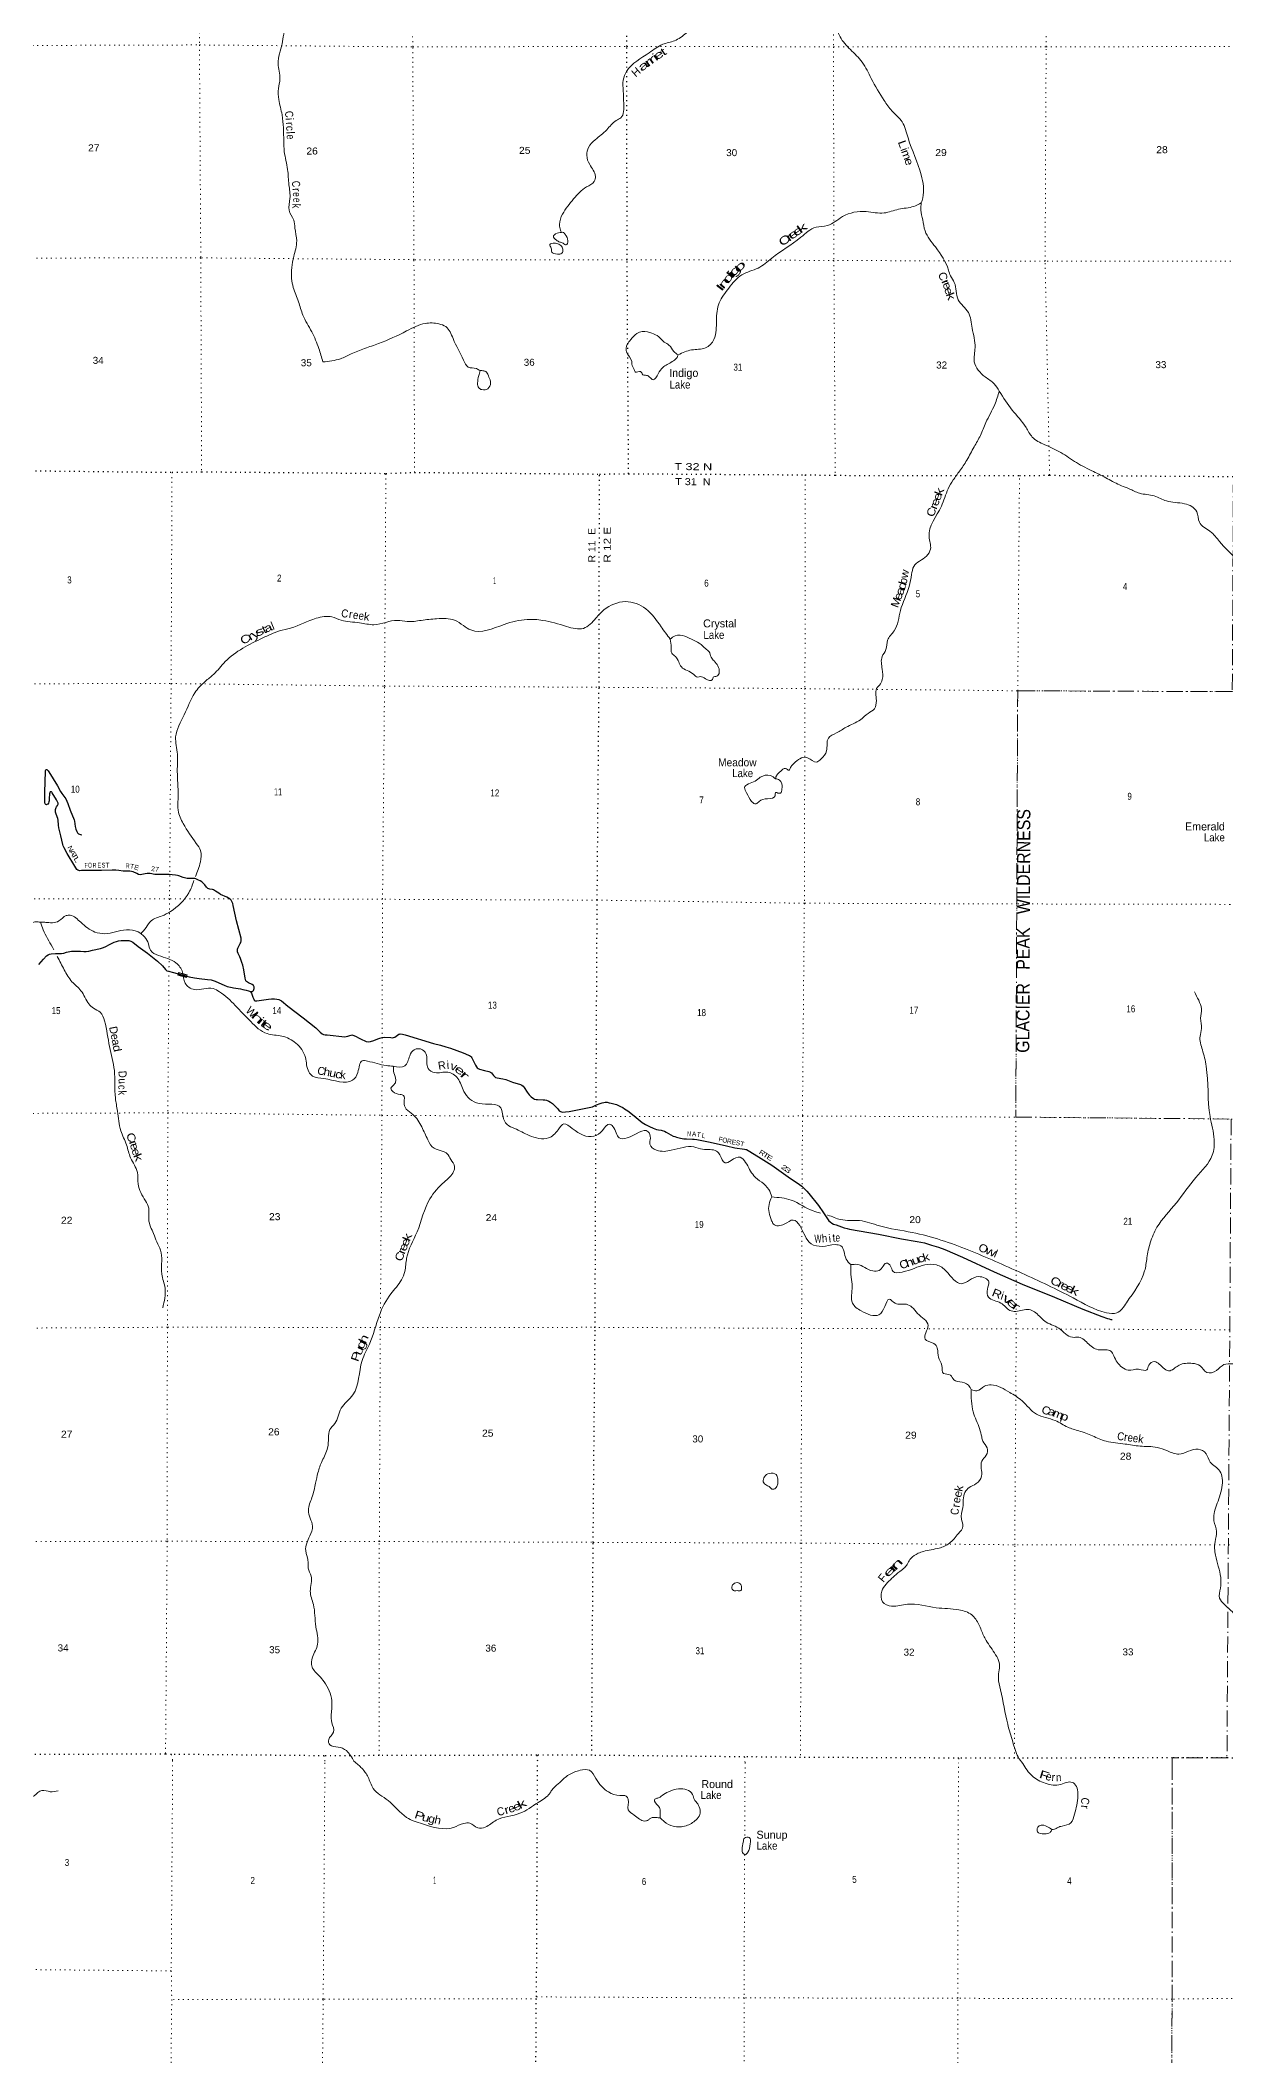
# Model space of a CAD drawing. Header units: feet. Extents: x -1048576 to 137166, y -268550 to 2097152.
# Drawn here: x -91916 to -62305, y 222314 to 272684 of the extents above; entities that cross this region are included whole.
import ezdxf
from ezdxf.enums import TextEntityAlignment as Align

# ---------------------------------------------------------------- set-up
doc = ezdxf.new("R2010")
doc.units = ezdxf.units.FT
doc.header["$LTSCALE"] = 80
doc.linetypes.add('DOT_DASHED', pattern=[7.7, 5, -1.2, 0.3, -1.2])
doc.linetypes.add('DOTTED', pattern=[1.5, 0.3, -1.2])
for name, color, linetype, lineweight in [('29', 7, 'Continuous', 25), ('31', 7, 'Continuous', 13), ('39', 7, 'Continuous', 13), ('44', 7, 'DOT_DASHED', 13), ('6', 7, 'DOTTED', 25), ('7', 7, 'DOTTED', 13)]:
    doc.layers.add(name, color=color, linetype=linetype, lineweight=lineweight)
doc.layers.add('30', color=7, linetype='Continuous')
doc.layers.add('41', color=7, linetype='Continuous')

msp = doc.modelspace()

# ---------------------------------------------------------------- linework, layer by layer
at = {"layer": '29'}
for points in [[(-91464.4, 253067.08), (-91473.82, 253196.99), (-91481.91, 253235.23), (-91521.25, 253345.42), (-91535.44, 253394.92), (-91536.87, 253436.76), (-91535.44, 253460.28), (-91527.37, 253486.99), (-91522.37, 253506.96), (-91512.22, 253522.93), (-91486.91, 253560.59), (-91477.55, 253574.18), (-91471.95, 253594.72), (-91473.2, 253616.77), (-91485.02, 253654.47), (-91511.26, 253700.66), (-91617.5, 253875.36), (-91626.94, 253889.75), (-91638.14, 253900.95), (-91655.08, 253904.7), (-91669.88, 253899.09), (-91679.22, 253872.95), (-91684.88, 253851), (-91698.21, 253736.23), (-91696.03, 253678.75), (-91700.54, 253653.48), (-91710.97, 253620.86), (-91729.64, 253596.59), (-91750.18, 253581.65), (-91765.29, 253578.54), (-91780.05, 253583.52), (-91794.99, 253600.32), (-91802.18, 253632.1), (-91800.87, 253894.67), (-91786.34, 254411.38), (-91785.66, 254433.13), (-91778.19, 254448.07), (-91766.86, 254457.29), (-91750.18, 254455.54), (-91722.17, 254429.4), (-91703.66, 254405.01), (-91491.24, 254053.6), (-91412.36, 253912), (-91380.46, 253861.74), (-91281.49, 253723.56), (-91255.49, 253669.21), (-91231.07, 253613.39), (-91166.88, 253442.49), (-91068.45, 253205.4), (-91059.29, 253165.24), (-91042.87, 253037.01), (-91027.54, 252969.18), (-91004.04, 252908.66), (-90984.6, 252873.94), (-90962.19, 252853.4), (-90941.24, 252842.25), (-90915.51, 252834.73), (-90878.98, 252828.37)], [(-86684.11, 248917.19), (-86625.89, 248910.86), (-86607.69, 248917.16), (-86590.88, 248935.84), (-86582.12, 248958.11), (-86574.08, 248989.99), (-86576.16, 249026.62), (-86589.02, 249060.94), (-86622.63, 249088.95), (-86714.73, 249129.51), (-86766.41, 249161.78), (-86782.02, 249179.88), (-86792.55, 249208.46), (-86796.42, 249242.91), (-86828.83, 249455.92), (-86856.04, 249566.98), (-86880.31, 249636.07), (-86917.66, 249738.77), (-86934.97, 249778.08), (-86971.81, 249860.14), (-86986.75, 249903.09), (-86993.2, 249935.26), (-86988.61, 249966.58), (-86981.51, 249991.49), (-86968.07, 250026.33), (-86949.24, 250061.28), (-86921.63, 250108.99), (-86908.32, 250134.63), (-86897.12, 250173.84), (-86897.12, 250209.32), (-86901.67, 250243.76), (-87018.77, 250679.35), (-87095.04, 251064.54), (-87108.11, 251109.36), (-87120.82, 251146.83), (-87149.2, 251189.66), (-87177.39, 251219.13), (-87212.68, 251245.68), (-87258.88, 251267.88), (-87416.22, 251339.04), (-87460.22, 251366.48), (-87539.64, 251417.2), (-87586.14, 251449.21), (-87617.26, 251459.79), (-87681.37, 251471.62), (-87729.6, 251489.21), (-87750.46, 251503.36), (-87763.53, 251516.43), (-87808.05, 251574.24), (-87883.04, 251650.88), (-87926.32, 251680.6), (-87963.33, 251697.56), (-88000.18, 251712.98), (-88028.69, 251725.57), (-88060.43, 251734.9), (-88100.52, 251738.03), (-88171.31, 251735.98), (-88248.1, 251736.13), (-88350.52, 251759.22), (-88460.45, 251802.71), (-88491.76, 251811.45), (-88536.58, 251820.79), (-88624.34, 251828.26), (-88694.07, 251831.52), (-88928.71, 251831.99), (-88989.06, 251833.77), (-89053.81, 251837.59), (-89170.24, 251859.08), (-89205.06, 251863.73), (-89246.14, 251860), (-89293.76, 251850.44), (-89380.59, 251831.99), (-89425.7, 251829.92), (-89464.62, 251837.59), (-89507.56, 251856.27), (-89599.06, 251899.21), (-89635.63, 251910.58), (-89681.22, 251917.89), (-89847.54, 251920.59), (-89957.58, 251934.69), (-90030.91, 251939.9), (-90123.77, 251942.16), (-90386.71, 251935.79), (-90643.28, 251938.98), (-90885.99, 251931.68), (-90937.9, 251930.96), (-90958.44, 251934.69), (-90980.85, 251942.16), (-91003.26, 251960.84), (-91056.76, 252039.52), (-91241.77, 252359.85), (-91318.83, 252498.62), (-91345.54, 252550.64), (-91358.04, 252588.25), (-91401.1, 252802.69), (-91455.14, 253000.92), (-91464.4, 253067.08)], [(-91956.27, 249588.33), (-91835.29, 249722.28), (-91758.36, 249798.89), (-91720.43, 249825.49), (-91683.38, 249844.99), (-91645.65, 249854.3), (-91540.31, 249863.45), (-91431.82, 249858.64), (-91390.82, 249861.25), (-91328.47, 249872.29), (-91264.12, 249891.79), (-91219.95, 249900.88), (-91139.33, 249917.14), (-91051.6, 249922.39), (-90916.36, 249916.56), (-90831.22, 249911.29), (-90770.92, 249914.48), (-90706.42, 249922.99), (-90610.42, 249944.3), (-90413.92, 249985.39), (-90366.34, 250000.04), (-90294.97, 250030.24), (-90169.65, 250095.5), (-90068.76, 250145.3), (-90016.11, 250162.85), (-89961.3, 250174.46), (-89893.26, 250182.35), (-89758.79, 250188.96), (-89704.11, 250184.3), (-89658.34, 250167.94), (-89606.61, 250141.4), (-89474.06, 250037.51), (-89238.3, 249869.26), (-88989.31, 249668.32), (-88863.3, 249549.63), (-88785.65, 249458.88), (-88753.45, 249431.39), (-88713.5, 249415.98), (-88591.02, 249386.41), (-88199.92, 249280.45), (-88068.03, 249250.23), (-87944.6, 249232.85), (-87743, 249215.05), (-87652.68, 249199.53), (-87551.28, 249168.33), (-87454.37, 249130.15), (-87323.12, 249066.93), (-87244.78, 249037.39), (-87169.07, 249016.23), (-87120.38, 249008.07)], [(-87120.38, 249008.07), (-87088.13, 249002.67), (-86970.17, 248988.93), (-86913.62, 248979.18), (-86854.79, 248963.77), (-86771.26, 248946.03), (-86716.36, 248927.55), (-86689.36, 248920.68), (-86670.43, 248908.08), (-86656.21, 248895.32), (-86640.61, 248868.02), (-86625.02, 248821.22), (-86605.52, 248772.47), (-86586.74, 248721.89), (-86574.31, 248696.42), (-86566.51, 248686.67), (-86555.62, 248678.6), (-86532.93, 248674.11), (-86504.55, 248675.95), (-86219.11, 248715.57), (-86141.41, 248723.72), (-86063.41, 248725.67), (-86008.81, 248721.77), (-85960.06, 248710.07), (-85921.06, 248692.52), (-85890.86, 248674), (-85730.76, 248546.27), (-85346.89, 248254.66), (-85034.65, 248003.46), (-84924.62, 247896.9), (-84873.09, 247855.49), (-84843.25, 247838.48), (-84801.77, 247830.6), (-84747.17, 247828.65), (-84308.41, 247781.85), (-84276.9, 247784.14), (-84234.31, 247791.6), (-84181.14, 247811.74), (-84152.41, 247820.85), (-84130.96, 247824.75), (-84108.1, 247821.8), (-84039.31, 247795.5), (-83950.56, 247746.66), (-83887.21, 247707.75), (-83809.06, 247676.01), (-83774.11, 247664.85), (-83729.25, 247657.05), (-83668.8, 247662.9), (-83584.95, 247688.25), (-83486.28, 247727.52), (-83430.9, 247746.75), (-83374.35, 247762.35), (-83309.29, 247768.99), (-83158.01, 247758.66), (-83120.84, 247754.55), (-83093.34, 247758.86), (-83062.34, 247770.15), (-82963.68, 247842.07), (-82945.34, 247848.15), (-82923.07, 247849), (-82865.39, 247842.3), (-82802.42, 247827.42), (-82093.02, 247613.5), (-81923.54, 247571.25), (-81790.14, 247532.25), (-81668.09, 247493.25), (-81353.95, 247376.53), (-81217.63, 247323.6), (-81194.23, 247311.9), (-81168.31, 247294.54), (-81151.33, 247276.8), (-81135.73, 247253.4), (-81043.18, 247072.85), (-81022.63, 247029.14), (-81007.03, 247003.79), (-80981, 246984.24), (-80946.58, 246970.64), (-80820.65, 246937.3), (-80708.68, 246908.24), (-80674.31, 246894.79), (-80644.32, 246875.09), (-80593.68, 246815.76), (-80564.37, 246775.63), (-80542.65, 246761.8), (-80500.02, 246750.28), (-80365.68, 246730.55), (-80285.52, 246713.23), (-80203.48, 246677.5), (-80119.76, 246646.93), (-79917.1, 246584.58), (-79883.81, 246568.93), (-79853.56, 246544.41), (-79827.26, 246508.48), (-79757.07, 246395.37), (-79704.41, 246329.07), (-79657.61, 246282.27), (-79597.48, 246236.21), (-79567.91, 246221.82), (-79531.41, 246214.15), (-79497.7, 246208.17), (-79357.8, 246207.24)], [(-79357.8, 246207.24), (-79316.36, 246204.27), (-79267.61, 246194.52), (-79209.33, 246168.71), (-79168.16, 246145.77), (-79119.41, 246114.57), (-79076.59, 246074.07), (-78992.43, 245976.76), (-78951.7, 245929.31), (-78922.45, 245909.81), (-78897.1, 245900.06), (-78869.33, 245898.55), (-78793.77, 245903.97), (-78703.12, 245916.08), (-78160.61, 246019.97), (-78121.01, 246030.72), (-78023.66, 246074.69), (-77927.56, 246114.4), (-77881.16, 246130.17), (-77838.25, 246139.92), (-77805.5, 246143.28), (-77758.3, 246141.87), (-77707.6, 246132.12), (-77652.65, 246116.75), (-77526.26, 246083.37), (-77474.29, 246063.25), (-77420.96, 246038.52), (-77366.36, 246011.22), (-77319, 245980.09), (-77235.7, 245925.42), (-77079.31, 245807.69), (-76877.87, 245640.41), (-76796.96, 245590.02), (-76700.93, 245536.44), (-76609.75, 245496.42), (-76523.09, 245464.77), (-76471.3, 245451.57), (-76408.9, 245443.77), (-76380.39, 245436.51), (-76325.05, 245416.47), (-76278.54, 245393.24), (-76108.6, 245299.47), (-76067.65, 245283.87), (-76022.79, 245268.27), (-75927.24, 245244.87), (-75838.49, 245231.35), (-75773.19, 245225.36), (-75626.51, 245223.36), (-75585.98, 245221.46), (-75519.68, 245213.66), (-75186.21, 245142.27), (-74776.47, 245051.94), (-74565.52, 245007.61), (-74322.36, 244969.91), (-74295.06, 244966.01), (-74273.85, 244958.99), (-74236.56, 244940.66), (-73971.74, 244778.77), (-73640.18, 244567.42), (-73233.87, 244283.27), (-72950.39, 244087.42), (-72893, 244043.65), (-72809.15, 243963.7), (-72770.15, 243922.75), (-72718.29, 243860.69), (-72480.1, 243563.1), (-72351.93, 243377.68), (-72235.53, 243204.72), (-72216.36, 243177.84), (-72185.16, 243150.54), (-72140.3, 243121.29), (-72101.3, 243099.84), (-72037.06, 243075.91), (-71832.2, 243006.24), (-71762.68, 242987.37), (-71701.55, 242973.09), (-70978.37, 242850.12), (-70403.74, 242730.91), (-70010.87, 242664.99), (-69828.7, 242625.82), (-69654.02, 242573.34), (-69478.52, 242518.74), (-69324.08, 242460.09), (-68882.75, 242271.91), (-68090.83, 241902.15), (-67390.15, 241593.53), (-66584.7, 241273.89), (-65873.65, 240975.08), (-65397.81, 240791.99), (-65255.8, 240739.51), (-65213.86, 240726.69), (-65176.81, 240716.94), (-65139.36, 240711.99)]]:
    msp.add_lwpolyline(points, dxfattribs=at)
at = {"layer": '31'}
for p, q in [((-88464.57, 249387.43), (-88245.33, 249327.62)), ((-88245.33, 249327.62), (-88263.28, 249261.87))]:
    msp.add_line(p, q, dxfattribs=at)
msp.add_lwpolyline([(-88263.28, 249261.87), (-88482.52, 249321.67), (-88464.57, 249387.43)], dxfattribs=at)
msp.add_lwpolyline([(-88472.69, 249327.28), (-88458.96, 249377.61), (-88255.15, 249322.01), (-88268.88, 249271.68)], close=True, dxfattribs=at)
at = {"layer": '39'}
for points in [[(-139726.18, 284721.75), (-139786.61, 284683.23), (-139865.18, 284636.58), (-139935.68, 284589.96), (-139981.99, 284555.51), (-140024.23, 284506.92), (-140030.24, 284490.75), (-140030.24, 284490.75), (-140086.75, 284492.64)], [(-84174.54, 275630.35), (-84587.42, 275127.03), (-84793.56, 274733.43), (-85005.73, 274462.99), (-85127, 274222.79), (-85236.13, 274014.88), (-85339.22, 273750.45), (-85434.2, 273613.2), (-85480.7, 273445.65), (-85638.31, 273239.79), (-85836.38, 272834.07), (-85876.84, 272593.83), (-85977.97, 272103.27), (-85931.62, 271717.62), (-85968.05, 271477.38), (-85960.04, 271204.81), (-85877.33, 270819.14), (-85835.09, 270166.99), (-85821.02, 269902.5), (-85738.33, 269454.24), (-85706.11, 269074.66), (-85679.95, 268727.38), (-85702.25, 268434.64), (-85587.18, 268192.31), (-85556.93, 267992.41), (-85512.58, 267669.36), (-85583.39, 267279.73), (-85640.1, 266726.55), (-85597.74, 266508.48), (-85466.54, 266149.04), (-85357.55, 265817.87), (-85137.49, 265397.82), (-84957.83, 264981.82), (-84856.93, 264644.6)], [(-71778.55, 275560.17), (-71750.57, 275427.73), (-71607.21, 275237.88), (-71639.61, 274951.2), (-71686.13, 274727.11), (-71758.94, 274377.87), (-71975.24, 273780.35), (-72058.14, 273493.7), (-71937.14, 272768.82), (-71678.67, 272451.72), (-71385.87, 272136.62), (-71157.72, 271728.67), (-70834.68, 271177.33), (-70642.86, 270920.83), (-70388.42, 270644.11), (-70237.04, 270242.26), (-69910.06, 269319.42), (-69871.84, 268744), (-69908.23, 268622.87)], [(-73861.66, 275421.26), (-73922.05, 275295.53), (-74168.55, 275065.48), (-74423.16, 274720.36), (-74562.63, 274381.24), (-74657.64, 274096.6), (-74884, 273650.52), (-75011.33, 273396.19), (-75354.78, 273184.36), (-75783.09, 272863.55), (-76074.02, 272671.89), (-76366.93, 272583.19), (-76704.32, 272373.38), (-77272.06, 271907.27), (-77354.93, 271687.24), (-77352.99, 271418.71), (-77342.97, 271101.73), (-77413.77, 270746.42), (-77530.95, 270675.81), (-77767.34, 270447.78), (-78054.24, 270197.57), (-78221.95, 270007.86), (-78266.44, 269810.02), (-78191.77, 269579.82), (-78050.45, 269282.97), (-78078.77, 269157.8), (-78270.7, 269018.59), (-78593.98, 268717.91), (-78870.81, 268340.5), (-78949.66, 268084.12), (-78941.6, 268001.34), (-78895.82, 267884.04)], [(-75983.25, 264824.06), (-75645.89, 264945.03), (-75302.48, 264997.36), (-75088.31, 265207.23), (-75027.58, 265683.68), (-74954.74, 266123.79), (-74716.29, 266491.13), (-74390.98, 266824.1), (-73984.93, 266991.48), (-73645.51, 267239.65), (-72916.17, 267760.2), (-72538.37, 268012.39), (-72255.56, 268052.63), (-71875.75, 268278.58), (-71281.85, 268401.45), (-70837.47, 268368.93), (-70477.9, 268461.63), (-70098.13, 268532.11), (-69908.27, 268622.41)], [(-69908.23, 268622.87), (-69922.42, 268437.13), (-69874, 268198.87), (-69813.48, 267918.2), (-69555.04, 267518.32), (-69229.99, 266942.75), (-69179.53, 266793.32), (-69084.64, 266629.74), (-68983.76, 266199.65), (-68733.37, 265882.55), (-68636.52, 265488.8), (-68563.94, 265002.19), (-68584.23, 264650.9), (-68311.64, 264271.2), (-68089.49, 264099.48), (-67960.27, 263913.67)], [(-78998.34, 267337.12), (-79139.72, 267391.7), (-79153.84, 267492.66), (-79188.15, 267579.49), (-79139.67, 267607.74), (-79018.47, 267605.66), (-78913.45, 267555.13), (-78864.99, 267466.27), (-78889.26, 267363.32), (-78998.34, 267337.12)], [(-78895.18, 267884.22), (-79042.64, 267843.91), (-79099.22, 267785.39), (-79024.51, 267690.46), (-78941.7, 267641.96), (-78858.89, 267615.68), (-78776.09, 267569.2), (-78739.7, 267672.15), (-78802.27, 267829.66), (-78856.8, 267884.2), (-78895.18, 267884.22)], [(-84856.93, 264644.6), (-84416.56, 264725.15), (-84149.89, 264846.16), (-83814.54, 264981.27), (-83467.08, 265106.28), (-82766.07, 265418.89), (-82299.41, 265608.45), (-81960.06, 265596.17), (-81788.39, 265527.44), (-81604.65, 265228.54), (-81346.25, 264691.37), (-81227.12, 264517.68), (-81023.11, 264477.2), (-80930.21, 264428.7)], [(-75983.25, 264824.06), (-76092.3, 264908.91), (-76211.44, 265068.46), (-76328.58, 265137.17), (-76465.89, 265276.54), (-76641.61, 265361.42), (-76746.63, 265397.82), (-77013.28, 265355.55), (-77162.8, 265204.19), (-77253.73, 265085.12), (-77269.94, 264893.32), (-77140.73, 264653), (-77136.7, 264588.39), (-77080.18, 264455.11), (-77047.88, 264390.49), (-76922.64, 264408.6), (-76862.06, 264325.79), (-76773.19, 264309.6), (-76694.42, 264267.16), (-76607.59, 264200.49), (-76482.31, 264349.84), (-76363.09, 264509.28), (-76132.77, 264652.52), (-76023.67, 264739.28), (-75981.85, 264824.56)], [(-80930.21, 264428.7), (-80964.58, 264303.54), (-80992.91, 264111.75), (-80964.67, 263994.64), (-80885.9, 263954.22), (-80738.44, 263974.34), (-80669.72, 264121.69), (-80708.06, 264267.07), (-80772.66, 264392.28), (-80837.29, 264422.6), (-80930.21, 264428.7)], [(-67960.27, 263913.67), (-68073.48, 263582.61), (-68295.8, 263128.45), (-68429.2, 262809.51), (-68590.87, 262522.89), (-68770.74, 262187.83), (-68952.61, 261919.39), (-69110.23, 261695.36), (-69237.54, 261475.35), (-69407.34, 261037.32), (-69712.56, 260276.31), (-69678.31, 259969.4), (-69777.33, 259793.8), (-70096.55, 259533.51), (-70151.15, 259329.62), (-70209.81, 259036.89), (-70430.15, 258431.3), (-70585.82, 257922.59), (-70751.52, 257692.51), (-70791.99, 257456.31), (-70886.97, 257280.7), (-70885.04, 256969.78), (-70883.09, 256709.33), (-70955.84, 256566.02), (-71004.34, 256515.56), (-71030.69, 256180.43), (-71081.24, 255978.55), (-71232.77, 255861.52), (-71430.77, 255700.1), (-71788.35, 255514.53), (-72026.74, 255373.31), (-72230.79, 255242.18), (-72275.32, 254927.24), (-72414.75, 254721.37), (-72521.83, 254646.72), (-72748.04, 254749.8), (-72822.77, 254763.96), (-73113.69, 254588.45), (-73176.33, 254505.7), (-73212.71, 254441.11), (-73303.59, 254485.58), (-73420.77, 254414.97), (-73517.75, 254318.1), (-73553.64, 254227.11)], [(-67960.27, 263913.67), (-67637.21, 263443.09), (-67289.9, 263006.82), (-67136.44, 262768.51), (-66825.43, 262576.56), (-66423.51, 262380.52), (-66031.71, 262127.96), (-65607.58, 261905.67), (-65256.16, 261727.83), (-64910.8, 261552.01), (-64716.9, 261475.19), (-64456.36, 261364.02), (-64088.75, 261295.2), (-63785.79, 261169.88), (-63333.34, 261101.02), (-63028.38, 260903.01), (-62961.8, 260640.51), (-62697.25, 260412.24), (-62454.92, 260157.73), (-62036.91, 259725.46), (-61764.29, 259474.98), (-61570.42, 259311.35), (-61444.27, 259278.97)], [(-76181.13, 257717.33), (-76409.3, 258028.37), (-76788.93, 258474.75), (-77301.95, 258654.68), (-77835.27, 258446.98), (-78035.3, 258243.16), (-78348.46, 257986.9), (-78770.62, 258033.54), (-79364.44, 258187.27), (-79754.28, 258209.67), (-80332.02, 258082.75), (-81160.24, 257945.86), (-81348.07, 258056.99), (-81572.24, 258190.35), (-81776.25, 258232.85), (-82016.62, 258226.91), (-82402.44, 258186.72), (-82753.92, 258156.6), (-82994.29, 258187), (-83287.19, 258136.67), (-83586.16, 258078.26), (-83939.64, 258126.89), (-84402.19, 258191.72), (-84630.42, 258272.59), (-85022.3, 258238.45), (-85664.71, 257994.47), (-85939.44, 257921.91), (-86359.64, 257746.47), (-87299.08, 257155.36), (-87588.02, 256836.5), (-87798.14, 256660.95), (-88056.77, 256374.37), (-88319.51, 255829.38), (-88535.8, 255274.26), (-88491.48, 254842.18), (-88493.59, 254523.18), (-88493.63, 254353.58), (-88475.63, 253719.61), (-88475.7, 253438.98), (-88346.52, 253105.78), (-88019.42, 252612.99), (-87916.46, 252431.23), (-87916.53, 252150.6), (-88042.92, 251784.83)], [(-76181.13, 257717.33), (-76154.93, 257511.39), (-76142.85, 257363.99), (-76049.96, 257281.17), (-75900.55, 257022.67), (-75599.63, 256840.82), (-75494.61, 256770.1), (-75427.95, 256780.16), (-75300.71, 256727.61), (-75127, 256707.34), (-75110.82, 256763.86), (-75017.9, 256788.04), (-74955.25, 256897.04), (-75082.43, 257171.68), (-75159.16, 257266.61), (-75209.62, 257403.92), (-75302.52, 257480.69), (-75411.57, 257581.69), (-75599.4, 257688.79), (-75813.48, 257789.84), (-76053.85, 257802.07), (-76181.13, 257717.33)], [(-73554.14, 254227.27), (-73677.33, 254308.09), (-73929.84, 254265.81), (-74061.16, 254170.98), (-74321.78, 254005.55), (-74273.33, 253878.33), (-74146.14, 253658.2), (-74035.06, 253597.58), (-73960.3, 253660.13), (-73748.19, 253728.67), (-73562.34, 253797.23), (-73560.3, 253849.72), (-73540.09, 253886.05), (-73493.64, 253871.9), (-73424.96, 253871.86), (-73388.57, 253968.76), (-73406.71, 254140.38), (-73453.15, 254194.91), (-73554.14, 254227.27)], [(-88078.62, 251688.52), (-88205.6, 251377.47), (-88668.29, 250909.28), (-88876.38, 250798.34), (-89145.06, 250679.35), (-89276.41, 250509.82), (-89406.06, 250352.57)], [(-92206.76, 250602.97), (-92079.41, 250645.23), (-92029.55, 250651.74), (-91916.44, 250644.34)], [(-91916.44, 250644.34), (-91801.3, 250640.25), (-91702.33, 250634.15), (-91615.47, 250630.07), (-91451.84, 250674.4), (-91272.03, 250807.57), (-91175.07, 250815.6), (-90906.47, 250639.82), (-90551.02, 250397.37), (-90312.68, 250354.86), (-89765.25, 250451.5), (-89474.39, 250398.87), (-89215.92, 250101.95), (-89163.45, 249940.41), (-88961.49, 249811.1), (-88529.27, 249625.14), (-88363.92, 249394.04), (-88301.15, 249122.31), (-88066.88, 248958.66), (-87832.56, 248978.73), (-87598.25, 248984.68), (-87440.71, 248905.86), (-87046.92, 248562.45), (-86661.22, 248160.48), (-86253.27, 247857.44), (-85881.62, 247796.69), (-85532.22, 247620.87), (-85295.98, 247263.4), (-85209.22, 246901.96), (-85114.31, 246796.92), (-84835.58, 246736.22), (-84114.47, 246693.47), (-83983.12, 246889.25), (-83873.96, 247179.93), (-83744.69, 247171.79), (-83276.09, 247060.52), (-83098.34, 247042.27)], [(-91578.11, 249950.89), (-91615.64, 250022.35), (-91845.8, 250450.49), (-91915.73, 250644.31)], [(-88858.86, 241004.25), (-88800.15, 241492.81), (-88882.87, 241850.21), (-88882.78, 242177.29), (-88915.03, 242443.81), (-89005.87, 242651.81), (-89088.63, 242859.8), (-89207.71, 243213.18), (-89209.65, 243497.86), (-89292.42, 243679.61), (-89472.08, 244101.66), (-89492.2, 244390.39), (-89661.77, 244753.89), (-89762.68, 245076.97), (-89906, 245432.38), (-89990.71, 245919), (-90041.11, 246248.12), (-90067.18, 246940.64), (-90186.2, 247534.28), (-90313.28, 248174.36), (-90420.28, 248390.44), (-90591.94, 248497.53), (-90705.03, 248600.55), (-90900.88, 248931.76), (-91127.05, 249155.97), (-91318.86, 249452.86), (-91491.88, 249785.08)], [(-72255.17, 243324.69), (-72240.12, 243320.09), (-71925.04, 243210.91), (-71452.38, 243184.44), (-70955.51, 243054.99), (-70133.43, 242889.03), (-68719.59, 242444.18), (-67400.72, 241872.17), (-66116.21, 241251.72), (-65280.05, 240883.86), (-65023.52, 240877.68), (-64781.06, 241133.98), (-64328.37, 241927.22), (-64271.72, 242258.31), (-64188.8, 242631.78), (-64021.04, 243017.32), (-63536.08, 243630.86), (-63049.1, 244260.55), (-62638.9, 244819.61), (-62590.32, 245209.25), (-62693.18, 245784.71), (-62791.81, 247046.62), (-62886.63, 247456.52), (-62945.12, 247791.7), (-62906.69, 247985.5), (-62930.86, 248241.92), (-62908.57, 248478.13), (-62979.21, 248692.18), (-63086.21, 248900.19)], [(-83098.34, 247042.27), (-82813.52, 247050.21), (-82686.2, 247306.56), (-82579.1, 247455.91), (-82371.04, 247455.81), (-82268.06, 247318.47), (-82229.78, 246989.36), (-82064.17, 246884.29), (-81738.95, 246896.25), (-81488.52, 246740.66), (-81337.12, 246411.5), (-80955.43, 246114.52), (-80414.11, 246005.24), (-80357.61, 245783.12), (-80256.67, 245589.25), (-80068.84, 245488.21), (-79705.3, 245314.4), (-79222.55, 245251.58), (-78980.1, 245451.35), (-78836.64, 245602.7), (-78626.6, 245485.5), (-78091.37, 245293.44), (-77871.15, 245440.72), (-77695.38, 245594.07), (-77614.59, 245539.52), (-77453.08, 245252.75), (-77255.12, 245250.64), (-76733.93, 245407.86), (-76675.4, 245246.32), (-76689.58, 245094.9), (-76521.96, 244945.42), (-76154.33, 244943.22), (-75859.4, 245013.74), (-75592.77, 245027.75), (-75370.59, 244967.07), (-75021.15, 244922.48), (-74938.36, 244827.55), (-74809.14, 244625.59), (-74657.62, 244688.11), (-74429.35, 244766.74), (-74298.09, 244639.48), (-74090.12, 244306.25), (-73718.55, 243964.86), (-73643.86, 243777.06)], [(-84080.65, 229671.17), (-84270.55, 229938.01), (-84474.54, 230028.97), (-84686.62, 230083.58), (-84712.85, 230214.83), (-84589.58, 230400.51), (-84635.97, 230636.76), (-84648.04, 230846.74), (-84635.82, 231187.94), (-84827.59, 231660.47), (-84952.78, 231807.92), (-85126.44, 232028.07), (-85114.25, 232278.42), (-84988.93, 232595.34), (-85031.23, 233033.48), (-85095.71, 233590.75), (-85172.38, 233921.9), (-85150.06, 234301.46), (-85224.74, 234497.34), (-85224.7, 234634.63), (-85287.24, 234937.5), (-85186.14, 235302.89), (-85113.36, 235547.15), (-85177.94, 235751.1), (-85220.3, 235946.96), (-85131.34, 236265.92), (-85038.32, 236627.27), (-84981.69, 236883.66), (-84876.57, 237178.38), (-84739.13, 237505.39), (-84716.84, 237755.73), (-84680.43, 237961.65), (-84563.23, 238111), (-84399.51, 238494.52), (-84108.54, 238829.53), (-83878.03, 239689.51), (-83696.13, 240097.26), (-83447.47, 240821.95), (-83160.5, 241354.83), (-82895.79, 241703.98), (-82810.89, 241913.91), (-82766.36, 242242.99), (-82505.61, 242901.05), (-82184.21, 243730.7), (-81826.56, 244148.45), (-81592.18, 244412.83), (-81565.89, 244533.95), (-81662.79, 244713.69), (-81755.67, 244857.08), (-81874.83, 244921.75), (-82076.81, 244992.51), (-82234.31, 245200.54), (-82387.73, 245529.71), (-82611.86, 245836.7), (-82773.42, 245970.03), (-82827.91, 246147.73), (-82844.02, 246313.29), (-82926.84, 246339.58), (-83108.61, 246408.31), (-83159.09, 246491.12), (-83060.08, 246608.17), (-83035.81, 246703.05), (-83084.24, 246876.71), (-83096.68, 247042.32)], [(-73643.86, 243777.06), (-73712.59, 243591.34), (-73648.06, 243183.48), (-73599.61, 243096.64), (-73330.95, 243094.49), (-73106.71, 243199.37), (-72945.15, 243059.98), (-72658.45, 242605.57), (-72383.75, 242540.83), (-72060.55, 242585.09), (-71917.14, 242552.72), (-71787.95, 242225.58), (-71668.81, 242084.2)], [(-73644.32, 243775.81), (-73157.07, 243696.06), (-72609.74, 243425.26), (-72425.92, 243372.62)], [(-71668.81, 242084.2), (-71658.8, 241771.25), (-71636.65, 241535.02), (-71624.64, 241123.14), (-71412.6, 240927.2), (-70966.22, 240834.11), (-70818.7, 241035.94), (-70711.6, 241219.61), (-70560.13, 241120.61), (-70279.36, 241094.23), (-70142.03, 241021.48), (-70002.69, 240865.95), (-69738.16, 240567.01), (-69796.79, 240377.26), (-69815.01, 240225.84), (-69592.85, 240110.65), (-69508.04, 239999.57), (-69479.83, 239769.39), (-69397.06, 239567.45), (-69352.68, 239365.53), (-69181, 239325.07), (-69092.15, 239203.89), (-68890.17, 239149.28), (-68694.27, 239026.03), (-68659.95, 238965.44)], [(-71668.81, 242084.08), (-71511.26, 242090.18), (-71121.45, 241926.45), (-70957.83, 241940.51), (-70864.89, 242043.43), (-70786.09, 242122.13), (-70675.01, 242049.4), (-70616.47, 241918.14), (-70386.2, 241897.83), (-69816.52, 242079.27), (-69527.67, 242077.11), (-69283.3, 241919.51), (-68905.66, 241608.41), (-68705.66, 241695.13), (-68473.34, 241785.87), (-68220.88, 241654.51), (-68257.29, 241472.82), (-68231.09, 241274.95), (-67920.06, 241123.38), (-67693.87, 240941.56), (-67548.44, 240917.26), (-67217.16, 240959.5), (-66956.63, 240797.86), (-66825.37, 240672.62), (-66475.97, 240494.78), (-66130.62, 240268.48), (-65975.08, 240268.41), (-65724.65, 240096.68), (-65452, 239953.2), (-65173.26, 239924.8), (-65100.57, 239803.62), (-64894.61, 239520.87), (-64739.1, 239448.11), (-64478.52, 239470.19), (-64272.49, 239453.94), (-64226, 239569), (-64084.58, 239661.8), (-63965.42, 239601.18), (-63694.79, 239433.47), (-63573.57, 239502.06), (-63464.48, 239572.67), (-63133.19, 239616.93), (-62945.36, 239556.27), (-62775.73, 239390.63), (-62531.3, 239438.97), (-62349.46, 239586.27), (-62131.3, 239602.31), (-61876.77, 239666.8), (-61680.8, 239812.07), (-61599.99, 239838.28), (-61499.13, 239902.11)], [(-68659.95, 238965.44), (-68611.62, 238404.14), (-68452.16, 237986.13), (-68399.7, 237778.15), (-68367.41, 237673.15), (-68264.44, 237503.51), (-68286.71, 237319.79), (-68395.83, 237174.48), (-68404.01, 236796.93), (-68535.36, 236611.25), (-68711.12, 236514.42), (-68818.21, 236393.33), (-68870.83, 236011.77), (-68907.27, 235727.11), (-68866.92, 235545.38), (-68982.11, 235361.71), (-69206.39, 235119.54), (-69464.97, 235000.55), (-69856.87, 234917.96), (-69983.45, 234872.08)], [(-68659.95, 238965.44), (-68522.6, 238927.01), (-68332.69, 239046.04), (-68163.01, 239082.3), (-67700.49, 238892.29), (-67391.5, 238682.17), (-67032.04, 238346.85), (-66561.44, 238187.12), (-66250.41, 238023.43), (-65971.68, 237930.43), (-65632.37, 237805.09), (-65291.03, 237671.67), (-64818.38, 237600.78), (-64444.71, 237548.1), (-64016.49, 237517.61), (-63759.98, 237430.67), (-63473.17, 237349.77), (-62992.39, 237472.7), (-62792.44, 237359.54), (-62691.5, 237151.54), (-62447.15, 236923.28), (-62390.64, 236749.62), (-62457.43, 236281.24), (-62594.9, 235863.38), (-62596.97, 235681.67), (-62530.38, 235415.14), (-62570.85, 235158.74), (-62560.84, 234827.63), (-62427.68, 234266.28), (-62435.83, 233999.78), (-62456.1, 233747.42), (-62343.02, 233597.96), (-62120.89, 233385.86), (-61759.47, 232836.52), (-61589.9, 232446.78), (-61731.39, 232115.73), (-62024.36, 231806.97), (-62068.83, 231695.95), (-62034.57, 231421.35), (-62032.58, 231296.17), (-61883.18, 231045.75), (-61808.44, 231023.5), (-61727.68, 230900.3), (-61701.44, 230821.55), (-61693.38, 230740.79), (-61659.08, 230629.73), (-61582.33, 230597.39), (-61524.14, 230572.79)], [(-73514.55, 236540.96), (-73589.3, 236472.35), (-73657.98, 236486.52), (-73688.27, 236524.89), (-73777.13, 236569.35), (-73855.88, 236660.25), (-73827.57, 236783.39), (-73706.35, 236868.13), (-73536.68, 236835.74), (-73496.31, 236730.74), (-73490.28, 236629.79), (-73514.55, 236540.96)], [(-69983.45, 234872.08), (-70172.03, 234738.42), (-70323.59, 234512.37), (-70444.81, 234419.55), (-70642.81, 234246.01), (-70893.37, 233923.1), (-70875.27, 233656.58), (-70649.06, 233549.47), (-70255.16, 233597.73), (-69534.06, 233510.57), (-68968.49, 233457.8), (-68647.35, 233328.44), (-68471.68, 233094.15), (-68409.1, 232946.73), (-68287.98, 232694.3), (-68051.74, 232336.83), (-67962.92, 232144.98), (-67983.22, 231759.37), (-67928.76, 231458.51), (-67749.23, 230596.32), (-67624.11, 230160.16), (-67486.86, 229780.52), (-67375.42, 229613.65)], [(-74397.97, 233957.09), (-74408.04, 234070.16), (-74476.7, 234132.78), (-74603.97, 234100.54), (-74642.37, 233999.61), (-74579.77, 233930.93), (-74507.05, 233938.97), (-74430.3, 233930.86), (-74397.97, 233957.09)], [(-84080.65, 229671.17), (-83882.75, 229496.25), (-83728.94, 229276.58), (-83601.2, 228996.29), (-83229.34, 228692.35), (-82766.44, 228269.52), (-82366.66, 228104.93), (-81593.9, 228017.91), (-81333.94, 228121.47), (-81188.71, 228123.82), (-80990.75, 228005.19), (-80801.19, 228025.81), (-80525.25, 228198.04), (-79934.64, 228373.02), (-79479.41, 228644.57), (-79191.48, 228869.31), (-79139.23, 228952.19), (-78976.21, 229110.03), (-78829.29, 229247.63), (-78714.51, 229332.68), (-78430.36, 229446.39), (-78198.39, 229446.93), (-78038.56, 229241.4), (-77723.1, 228905.03), (-77440.51, 228818.89), (-77281.11, 228799.07), (-77230.5, 228722.49), (-77227.87, 228460.07), (-77078.29, 228323.16), (-76817.74, 228178.42), (-76725.02, 228208.92), (-76664.61, 228253.47), (-76533.53, 228265.89), (-76428.62, 228256.04)], [(-67375.42, 229613.65), (-67140.22, 229305.16), (-66811, 229124.26), (-66425.66, 229092.86), (-66242.24, 229153.84), (-66109.06, 229129.93), (-65997.39, 228817.31), (-66081.01, 228346.77), (-66169.27, 228136.63), (-66392.97, 228051.33), (-66497.78, 228018.79), (-66580.39, 227976.2), (-66646.94, 227969.99)], [(-92298.45, 228698.5), (-92072.68, 228813.04), (-91875.3, 228940.67), (-91667.47, 228912.89), (-91469.84, 228935.56)], [(-76428.62, 228256.04), (-76428.94, 228395.32), (-76451.42, 228520.42), (-76570.8, 228679.61), (-76564.86, 228726.06), (-76490.29, 228752.47), (-76383.53, 228817.32), (-76226.42, 228910.54), (-75970.41, 228983.81), (-75766.62, 228958.04), (-75621.13, 228845.34), (-75576.44, 228710.19), (-75515.75, 228637.66), (-75442.44, 228339.08), (-75534.92, 228207.66), (-75784.7, 228061.73), (-76103.38, 228048.88), (-76335.62, 228167.43), (-76428.62, 228258.06)], [(-74302.44, 227334.45), (-74240.06, 227401.21), (-74180.04, 227609.27), (-74204.62, 227770.7), (-74267.16, 227774.59), (-74325.6, 227752.25), (-74355.62, 227651.25), (-74383.45, 227473.55), (-74356.98, 227368.64), (-74302.44, 227334.45)], [(-66646.94, 227969.99), (-66774.19, 228044.39), (-66915.47, 228078.37), (-67000.05, 228021.65), (-67007.86, 227910.61), (-66834.27, 227860.55), (-66691.13, 227891.16), (-66644.39, 227970.23)]]:
    msp.add_spline(points, degree=3, dxfattribs=at)
at = {"layer": '44'}
for points in [[(-61437.85, 261787.37), (-62112.5, 261781.51), (-62138.73, 256404.65), (-67499.39, 256426.68), (-67547.51, 245771.92), (-62168.74, 245723.58), (-62272.4, 229757.16), (-63637.67, 229758.61), (-63638.45, 229607.18)], [(-63638.45, 229607.18), (-63663.22, 207738.64)]]:
    msp.add_lwpolyline(points, dxfattribs=at)
at = {"layer": '6'}
msp.add_line((-79516.48, 229823.88), (-79494.13, 229656.57), dxfattribs=at)
for points in [[(-77220.65, 261850.73), (-77257.79, 267200.21), (-77264.64, 272531.5), (-77253.36, 275605.29)], [(-92156.5, 261925.93), (-88626.53, 261887.25), (-87887.27, 261898.97), (-83284.13, 261860.1), (-82569.11, 261883.94), (-77947.78, 261843.05), (-77220.65, 261850.73), (-72807.36, 261824.08), (-72058.02, 261811.55), (-67454.86, 261807.02), (-66703.49, 261812.66), (-62112.5, 261781.51), (-61437.85, 261787.37)], [(-78143, 229821.11), (-78105.42, 235144.29), (-78057.73, 240515.94), (-78034.3, 245784.61), (-78004.77, 251194.64), (-77959.11, 256513.79), (-77947.78, 261843.05)], [(-61526.05, 229725.78), (-62272.4, 229757.16), (-63637.67, 229758.61), (-67579.4, 229750.71), (-68971.05, 229751.47), (-72925.84, 229767.77), (-74321.53, 229782.67), (-78143, 229821.11), (-79516.48, 229823.88), (-83455.11, 229813.91), (-84828.59, 229808.61), (-88641.99, 229845.02), (-88787.41, 229851.16), (-92288.89, 229840.72)], [(-79655.87, 197095.29), (-79636.01, 202414.38), (-79597.96, 207717.36), (-79572.94, 213067.81), (-79570.59, 213132.02), (-79550.28, 218395.92), (-79556.44, 218440.31), (-79526.04, 223716.91), (-79520.15, 223783.54), (-79494.13, 229656.57)]]:
    msp.add_lwpolyline(points, dxfattribs=at)
at = {"layer": '7'}
for p, q in [((-88641.99, 229845.02), (-88610.49, 229690.82)), ((-84806.9, 229676.09), (-84828.59, 229808.61)), ((-74321.53, 229782.67), (-74311.15, 229638.75)), ((-68971.05, 229751.47), (-68979.75, 229621.66)), ((-63637.67, 229758.61), (-63638.45, 229607.18)), ((-74311.15, 229638.75), (-74319.23, 227760.38)), ((-88645.45, 224432.57), (-92311.08, 224467.41))]:
    msp.add_line(p, q, dxfattribs=at)
for points in [[(-87928.69, 275644.8), (-87941.37, 272567.63), (-87908.26, 267246.42), (-87887.27, 261898.97)], [(-82569.11, 261883.94), (-82582.02, 267201.1), (-82613.11, 272518.27), (-82634.89, 275624.57)], [(-72125.74, 275587.55), (-72102, 272520.6), (-72091.12, 267181.23), (-72058.02, 261811.55)], [(-66703.49, 261812.66), (-66815.37, 267162.19), (-66789.89, 272519.71), (-66786.16, 275170.75)], [(-92112.64, 272554.57), (-87941.37, 272567.63), (-82613.11, 272518.27), (-77264.64, 272531.5), (-72102, 272520.6), (-66789.89, 272519.71), (-61487.88, 272530.95), (-61408.31, 272526.53)], [(-61423.07, 267162.44), (-61458.82, 267161.28), (-66815.37, 267162.19), (-72091.12, 267181.23), (-77257.79, 267200.21), (-82582.02, 267201.1), (-87908.26, 267246.42), (-92134.56, 267241.41)], [(-88626.53, 261887.25), (-88649.96, 256606.47), (-88687.56, 251226.73), (-88733.23, 245879.32), (-88742.54, 240519.77), (-88747.81, 235170.31), (-88787.41, 229851.16)], [(-83455.11, 229813.91), (-83447.82, 235165.39), (-83422.35, 240514.84), (-83382.76, 245815.81), (-83367.37, 251215.75), (-83317.67, 256544.99), (-83284.13, 261860.1)], [(-72807.36, 261824.08), (-72814.65, 256480.68), (-72830.03, 251117.09), (-72877.71, 245799.97), (-72899.13, 240490.91), (-72910.46, 235127.32), (-72925.84, 229767.77)], [(-67538.03, 241202.83), (-67547.51, 245771.92), (-67523.97, 251130.35), (-67499.39, 256426.68), (-67454.86, 261807.02)], [(-92178.47, 256603.68), (-88649.96, 256606.47), (-83317.67, 256544.99), (-77959.11, 256513.79), (-72814.65, 256480.68), (-67499.39, 256426.68), (-62138.73, 256404.65), (-61452.73, 256380.59)], [(-61467.28, 251090.38), (-62193.7, 251089.06), (-67514.37, 251099.13), (-72830.03, 251117.09), (-78004.77, 251194.64), (-83367.37, 251215.75), (-88687.56, 251226.73), (-92200.63, 251230.58)], [(-92222.77, 245864.9), (-88733.23, 245879.32), (-83382.76, 245815.81), (-78034.3, 245784.61), (-72877.71, 245799.97), (-67547.51, 245771.92), (-62168.74, 245723.58), (-61482.01, 245735.49)], [(-67579.4, 229750.71), (-67574.13, 235084.01), (-67536.53, 240479.9), (-67537.65, 241018.51)], [(-61496.55, 240450.74), (-62197.68, 240456.65), (-67536.53, 240479.9), (-72899.13, 240490.91), (-78144.58, 240518.01), (-83422.35, 240514.84), (-88742.54, 240519.77), (-92244.92, 240498.98)], [(-92266.94, 235164.22), (-88747.81, 235170.31), (-83447.82, 235165.39), (-78105.42, 235144.29), (-72910.46, 235127.32), (-67628.66, 235084.04), (-62235.68, 235080.83), (-61511.28, 235097.29)], [(-88610.49, 229690.82), (-88645.45, 224432.57), (-88633.69, 223718.01), (-88681.75, 219244.65), (-88687.84, 218398.84), (-88728.21, 214410.78)], [(-84919.61, 215770.29), (-84907.8, 218417.75), (-84849.6, 223728.85), (-84806.9, 229676.09)], [(-69045.7, 197045.34), (-68999.26, 202527.2), (-69007.05, 207758.04), (-69008.58, 213109.53), (-68978.59, 218406.43), (-68999.13, 223749.65), (-68979.75, 229621.66)], [(-63638.45, 229607.18), (-63645.06, 223731.39), (-63651.56, 218398.36), (-63654.82, 213097.86), (-63663.22, 207738.64), (-63715.01, 202465.62), (-63715.99, 201898.2)], [(-74321.03, 227342.99), (-74336.45, 223759.41), (-74336.1, 218428.26), (-74340.85, 213979.4)], [(-79524.42, 223735.21), (-84849.6, 223728.85), (-88633.69, 223718.01)], [(-61542.48, 223753.61), (-63643.97, 223730.31), (-68999.13, 223749.65), (-74336.45, 223759.41), (-79520.15, 223783.54)]]:
    msp.add_lwpolyline(points, dxfattribs=at)

# ---------------------------------------------------------------- texts
at = {"layer": '30'}
for s, rotation, width, p in [('N', 299.044, 1.2, (-91214.19, 252452.89)), ('A', 300.009, 1.4, (-91160.05, 252344.45)), ('T', 300.009, 1.55, (-91109.97, 252267)), ('L', 300.009, 1.55, (-91057.67, 252174.4)), ('F', 1.723, 0.75, (-90767.54, 252003.6)), ('O', 1.723, 0.65, (-90672.47, 252008.13)), ('R', 0.702, 0.65, (-90561.5, 252006.7)), ('E', 0.854, 0.7, (-90442.27, 252007.38)), ('S', 1.388, 0.7, (-90336.65, 252008.94)), ('T', 1.388, 0.85, (-90234.94, 252009.99)), ('R', 359.07, 0.65, (-89733.73, 251989.91)), ('E', 340.86, 1.1, (-89529.95, 251952.96)), ('2', 354.116, 0.9, (-89106.44, 251919.34)), ('7', 352.743, 0.95, (-89008.5, 251904.24)), ('N', 359.219, 0.65, (-75711.22, 245294.48)), ('A', 357.316, 0.8, (-75585.84, 245290.84)), ('T', 349.349, 1.05, (-75479.43, 245276.89)), ('L', 347.916, 1.05, (-75358.93, 245250.85)), ('O', 347.568, 0.85, (-74828.38, 245137.08)), ('R', 348.132, 0.85, (-74715.47, 245110.68)), ('E', 348.132, 0.95, (-74603.03, 245087.04)), ('S', 348.898, 0.9, (-74499.59, 245068.14)), ('T', 349.309, 1.05, (-74392.55, 245041.73)), ('R', 328.562, 1.25, (-73915.47, 244826.29)), ('T', 327.485, 1.6, (-73822.66, 244766.75)), ('E', 327.485, 1.4, (-73725.84, 244705.04)), ('2', 325.033, 1.7, (-73366.09, 244461.16)), ('3', 324.715, 1.7, (-73277.61, 244398.91))]:
    msp.add_text(s, height=120, rotation=rotation, dxfattribs=dict(at, width=width)).set_placement(p, align=Align.CENTER)
for s, rotation, p in [('T', 351.891, (-89632.97, 251978.81)), ('F', 347.568, (-74932.8, 245158.08))]:
    msp.add_text(s, height=120, rotation=rotation, dxfattribs=at).set_placement(p, align=Align.CENTER)
at = {"layer": '41'}
for s, rotation, p in [('H', 41.445, (-76969.1, 271815.55)), ('i', 273.919, (-85790.79, 270709.01)), ('r', 273.919, (-85778.77, 270592.34)), ('l', 273.493, (-85767.32, 270369.82)), ('i', 289.849, (-70420.95, 269927.07)), ('r', 274.43, (-85615, 268940.85)), ('o', 76.128, (-70263.81, 259151.92)), ('r', 351.991, (-84175.22, 258240.57)), ('l', 22.449, (-86075.41, 257960)), ('W', 313.745, (-86714.59, 248330.75)), ('D', 281.229, (-90180.57, 247925.39)), ('e', 281.23, (-90149.6, 247760.7)), ('k', 353.154, (-84365.61, 246726.32)), ('R', 10.209, (-81867.64, 246967.78)), ('i', 3.643, (-81729.06, 246976.2)), ('i', 6.662, (-72184.33, 242642.1)), ('t', 5.36, (-72082.31, 242656.9)), ('l', 336.777, (-68083.88, 242265.66)), ('i', 341.182, (-67914.45, 241213.81)), ('r', 352.591, (-64810.42, 237679.2)), ('k', 352.039, (-64434.85, 237627.5)), ('e', 78.738, (-68935.62, 236182.65)), ('r', 82.558, (-68950.38, 236051.3)), ('F', 50.199, (-70804.04, 234191.64)), ('e', 346.4, (-66746.78, 229195.86)), ('r', 357.715, (-66614.49, 229175.58)), ('C', 14.942, (-80391.16, 228324.54)), ('r', 265.075, (-65916.66, 228538.38))]:
    msp.add_text(s, height=200, rotation=rotation, dxfattribs=at).set_placement(p, align=Align.CENTER)
for s, rotation, width, p in [('a', 35.808, 1.75, (-76796.24, 271969.32)), ('r', 36.58, 1.9, (-76672.22, 272056.47)), ('r', 36.58, 1.9, (-76583.07, 272123.79)), ('i', 37.025, 1.55, (-76497.08, 272184.8)), ('e', 33.793, 1.6, (-76418.13, 272242.13)), ('t', 34.754, 1.55, (-76296.87, 272318.1)), ('C', 277.604, 0.85, (-85798.75, 270823.13)), ('c', 273.493, 0.95, (-85773.94, 270478.27)), ('e', 273.493, 0.8, (-85760.85, 270263.71)), ('L', 289.849, 1.25, (-70466.21, 270056.15)), ('m', 289.849, 1.1, (-70372.02, 269791.54)), ('e', 289.172, 1.2, (-70309.35, 269618.48)), ('C', 274.702, 0.8, (-85626.69, 269084.96)), ('k', 269.192, 0.85, (-85618.2, 268544.13)), ('e', 271.186, 0.75, (-85606.82, 268828.45)), ('e', 268.52, 0.75, (-85601.52, 268689.53)), ('e', 35.485, 1.65, (-72944.81, 267837.11)), ('k', 34.631, 1.85, (-72831.9, 267915.47)), ('C', 35.548, 1.45, (-73273.73, 267605.8)), ('r', 35.485, 1.85, (-73150.68, 267689.12)), ('e', 35.485, 1.65, (-73056.86, 267758.15)), ('g', 48.999, 2, (-74497.16, 266868.36)), ('o', 45.075, 2.05, (-74375.86, 266962.56)), ('I', 52.46, 2, (-74859.46, 266444.16)), ('n', 50.283, 1.95, (-74763.9, 266559.02)), ('d', 50.762, 2, (-74661.23, 266685.73)), ('i', 50.356, 1.65, (-74576.04, 266782.21)), ('C', 289.626, 1.1, (-69459.07, 266751.53)), ('r', 293.469, 1.45, (-69387.37, 266604)), ('e', 290.944, 1.2, (-69352.15, 266514.74)), ('e', 287.999, 1.15, (-69315.95, 266388.86)), ('k', 289.487, 1.35, (-69266.13, 266253.92)), ('k', 68.591, 1.4, (-69365.21, 261368.86)), ('C', 68.143, 1.15, (-69566.4, 260855.67)), ('r', 68.143, 1.4, (-69510.12, 260995.98)), ('e', 69.032, 1.2, (-69468.71, 261106.87)), ('e', 69.032, 1.2, (-69414.87, 261241.25)), ('w', 79.664, 1.1, (-70230.57, 259332.59)), ('a', 69.207, 1.3, (-70344.17, 258886.19)), ('d', 72.014, 1.35, (-70298, 259024.33)), ('C', 351.991, 0.9, (-84324.92, 258261.64)), ('k', 351.677, 1.05, (-83776.66, 258183.91)), ('M', 69.468, 1.1, (-70452.27, 258600.33)), ('e', 69.207, 1.2, (-70393.64, 258755.9)), ('y', 27.105, 1.5, (-86501.02, 257763.98)), ('s', 27.105, 1.65, (-86399.89, 257818.1)), ('t', 25.073, 1.25, (-86283.37, 257872.22)), ('a', 22.449, 1.35, (-86188.88, 257912.36)), ('e', 352.052, 0.9, (-84049.37, 258222.07)), ('e', 351.677, 0.9, (-83910.67, 258203.5)), ('C', 29.533, 1.3, (-86747.73, 257632.13)), ('r', 29.533, 1.65, (-86616.21, 257706.64)), ('h', 317.222, 2.05, (-86558.01, 248182)), ('i', 320.418, 1.65, (-86468.3, 248103.54)), ('t', 322.403, 1.7, (-86391.76, 248042.08)), ('e', 322.836, 1.7, (-86299.47, 247979.66)), ('a', 281.23, 1.05, (-90122.46, 247624)), ('d', 281.364, 1.15, (-90092.05, 247471.84)), ('D', 273.673, 0.9, (-89960.6, 246835.68)), ('C', 348.528, 0.95, (-84919.03, 246828.49)), ('h', 347.931, 1.1, (-84776.45, 246804.77)), ('u', 347.931, 1.15, (-84629.45, 246773.96)), ('c', 347.931, 1.15, (-84487.02, 246743.5)), ('v', 342.259, 1.2, (-81618.29, 246945.03)), ('e', 326.137, 1.6, (-81491.88, 246865.1)), ('r', 316.186, 2.2, (-81381.95, 246750.02)), ('c', 268.899, 0.85, (-89969.32, 246519.75)), ('k', 270.92, 0.85, (-89970.26, 246377.02)), ('u', 271.899, 0.9, (-89961.44, 246668.17)), ('C', 294.895, 1.2, (-89735.25, 245224.03)), ('r', 292.182, 1.4, (-89683.7, 245095.15)), ('e', 287.445, 1.15, (-89658.15, 245006.65)), ('e', 287.246, 1.15, (-89616.68, 244871.76)), ('k', 291.793, 1.4, (-89563.87, 244728.86)), ('k', 68.328, 1.4, (-82657.34, 242735.89)), ('W', 1.285, 0.7, (-72488.36, 242635.34)), ('h', 3.8, 0.9, (-72319.9, 242646.87)), ('e', 0.664, 0.75, (-71993.06, 242660.91)), ('C', 68.913, 1.15, (-82847.42, 242252.98)), ('r', 68.442, 1.4, (-82798.8, 242383.83)), ('e', 68.442, 1.25, (-82756.11, 242486.65)), ('e', 68.442, 1.25, (-82707.5, 242609.68)), ('c', 17.273, 1.3, (-69889.83, 242146.86)), ('k', 15.758, 1.25, (-69761.3, 242176.12)), ('O', 337.829, 1.1, (-68397.08, 242399.47)), ('w', 336.777, 1.35, (-68210.5, 242320)), ('C', 18.399, 1.1, (-70316.78, 242000.57)), ('h', 20.568, 1.3, (-70168.48, 242048.11)), ('u', 20.568, 1.35, (-70016.35, 242104.92)), ('C', 334.122, 1.25, (-66598.38, 241574.54)), ('R', 337.969, 1.25, (-68053.84, 241268.18)), ('v', 324.019, 1.8, (-67807.77, 241136.25)), ('r', 334.122, 1.5, (-66468.87, 241512.9)), ('e', 334.122, 1.35, (-66363.62, 241458.81)), ('e', 334.122, 1.35, (-66238.07, 241398.9)), ('k', 334.122, 1.55, (-66118.41, 241339.79)), ('e', 318.487, 1.9, (-67700.8, 241044.25)), ('r', 323.609, 1.9, (-67594.71, 240963.18)), ('h', 66.206, 1.4, (-83748.28, 240190.43)), ('P', 70.555, 1.35, (-83939.93, 239754.86)), ('u', 65.71, 1.45, (-83869.59, 239895.4)), ('g', 66.206, 1.45, (-83814.5, 240050.63)), ('C', 340.194, 1.1, (-66825.26, 238348.62)), ('a', 342.425, 1.25, (-66678.3, 238314.67)), ('m', 338.43, 1.15, (-66523.26, 238256.84)), ('p', 339.945, 1.3, (-66358.28, 238197.14)), ('C', 351.95, 0.9, (-64938.8, 237696.21)), ('e', 351.912, 0.9, (-64699.57, 237664.7)), ('e', 352.039, 0.9, (-64568.98, 237646.26)), ('k', 78.794, 1.1, (-68871.5, 236474.59)), ('e', 74.489, 1.1, (-68903.02, 236326.65)), ('C', 82.589, 0.85, (-68974.3, 235901.31)), ('e', 45.755, 2, (-70643.44, 234355.11)), ('r', 45.937, 2.25, (-70537.66, 234450.7)), ('n', 47.526, 2.05, (-70450.91, 234535.62)), ('F', 342.016, 1.5, (-66864.4, 229230.33)), ('n', 3.261, 0.9, (-66472.47, 229173.61)), ('k', 27.72, 1.6, (-79840.98, 228520.9)), ('C', 260.475, 0.9, (-65911.98, 228693.6)), ('P', 341.284, 1.3, (-82476.91, 228222.63)), ('u', 343.104, 1.25, (-82313.16, 228170.9)), ('g', 346.104, 1.15, (-82160.08, 228139.51)), ('h', 346.982, 1.1, (-82007.14, 228108.25)), ('r', 16.156, 1.25, (-80239.14, 228363.25)), ('e', 16.845, 1.1, (-80118.5, 228401.5)), ('e', 22.634, 1.25, (-79975.81, 228453.21))]:
    msp.add_text(s, height=200, rotation=rotation, dxfattribs=dict(at, width=width)).set_placement(p, align=Align.CENTER)
for s, p in [('Indigo', (-76206.54, 264271.12)), ('Crystal', (-75358.77, 258011.12)), ('Emerald', (-63320.75, 252935.45)), ('Round', (-75403.15, 229002.48)), ('Sunup', (-74024.87, 227736.39))]:
    msp.add_text(s, height=200, dxfattribs=at).set_placement(p)
for s, width, p in [('Lake', 0.9, (-76197.86, 263980.45)), ('Lake', 0.9, (-75350.1, 257724.8)), ('Meadow', 0.95, (-74983.66, 254537.34)), ('Lake', 0.9, (-74632.4, 254268.37)), ('Lake', 0.9, (-62848.08, 252662.14)), ('Lake', 0.9, (-75420.5, 228729.31)), ('Lake', 0.9, (-74024.86, 227463.22))]:
    msp.add_text(s, height=200, dxfattribs=dict(at, width=width)).set_placement(p)
at = {"layer": '44', "width": 0.9}
msp.add_text('GLACIER   PEAK   WILDERNESS', height=330, rotation=89.741, dxfattribs=at).set_placement((-67210.29, 247378.32))
at = {"layer": '6'}
for s, rotation, width, p in [('T 32 N', 359.654, 1.35, (-76080.16, 261943.36)), ('T 31  N', 359.654, 1.15, (-76056.3, 261567.95)), ('R 11  E', 89.878, 1.1, (-78052.16, 259635.59)), ('R 12 E', 89.878, 1.25, (-77668.49, 259630.47))]:
    msp.add_text(s, height=175, rotation=rotation, dxfattribs=dict(at, width=width)).set_placement(p)
at = {"layer": '7'}
for s, width, p in [('27', 1.1, (-90724.32, 269908.77)), ('26', 1.1, (-85270.34, 269829.54)), ('25', 1.1, (-79958.37, 269845.6)), ('28', 1.1, (-64038.19, 269862.71)), ('30', 1.05, (-74781.68, 269789.02)), ('29', 1.1, (-69558.73, 269790.54)), ('34', 1.05, (-90607.78, 264597.77)), ('35', 1.05, (-85409.54, 264537.66)), ('36', 1.05, (-79839.61, 264549.25)), ('31', 0.85, (-74601.24, 264427.01)), ('32', 1.05, (-69536.65, 264480.97)), ('33', 1.05, (-64058.92, 264490.09)), ('3', 0.85, (-91244.85, 259109.96)), ('2', 0.85, (-86003.56, 259156.35)), ('1', 0.4, (-80602.19, 259092.99)), ('6', 0.85, (-75331.81, 259028.58)), ('5', 0.85, (-70047.67, 258762.76)), ('4', 0.85, (-64871.54, 258948.3)), ('10', 0.85, (-91155.16, 253881.61)), ('11', 0.65, (-86078.69, 253814.4)), ('12', 0.85, (-80672.74, 253785.41)), ('9', 0.85, (-64759.33, 253701.53)), ('7', 0.85, (-75453.42, 253609.68)), ('8', 0.85, (-70046.16, 253565.14)), ('15', 0.85, (-91633.11, 248346.63)), ('14', 0.85, (-86120.19, 248346.89)), ('13', 0.85, (-80733.47, 248482.27)), ('18', 0.85, (-75508.46, 248296.64)), ('17', 0.85, (-70205.16, 248355.42)), ('16', 0.85, (-64783.38, 248391.49)), ('22', 1.1, (-91400.76, 243105.98)), ('23', 1.1, (-86203.52, 243196.11)), ('24', 1.1, (-80791.31, 243171.17)), ('20', 1.1, (-70207.22, 243121.77)), ('19', 0.85, (-75567.15, 242999.64)), ('21', 0.85, (-64859.96, 243079.62)), ('27', 1.1, (-91400.86, 237761.26)), ('26', 1.1, (-86225.29, 237819.84)), ('25', 1.1, (-80882.31, 237786.93)), ('30', 1.05, (-75628.68, 237641.13)), ('29', 1.1, (-70310.47, 237736.9)), ('28', 1.1, (-64946.59, 237208.33)), ('34', 1.05, (-91484.05, 232417.9)), ('35', 1.05, (-86200.41, 232373.11)), ('36', 1.05, (-80798.5, 232412.96)), ('31', 0.85, (-75548.35, 232348.07)), ('32', 1.05, (-70350.78, 232312.31)), ('33', 1.05, (-64882.11, 232318.77)), ('3', 0.85, (-91306.11, 227056.62)), ('2', 0.85, (-86665.68, 226607.19)), ('1', 0.4, (-82097.96, 226614.84)), ('6', 0.85, (-76890.44, 226580.72)), ('5', 0.85, (-71634.18, 226634.16)), ('4', 0.85, (-66264.93, 226594.44))]:
    msp.add_text(s, height=175, dxfattribs=dict(at, width=width)).set_placement(p)

doc.saveas('drawing.dxf')
